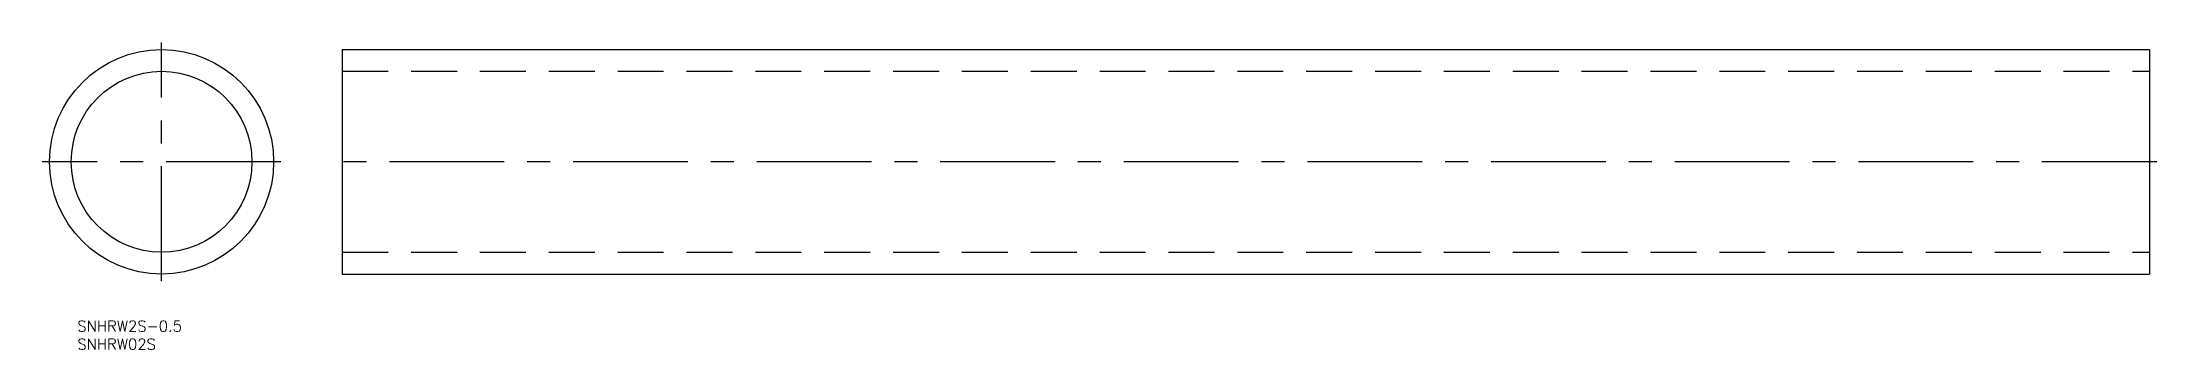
# Model space of a CAD drawing. Extents: x -33 to 552, y -52 to 33.
import ezdxf

# ---------------------------------------------------------------- set-up
doc = ezdxf.new("R2010")
doc.units = 0
doc.linetypes.add('CENTER', pattern=[50.8, 31.75, -6.35, 6.35, -6.35])
doc.linetypes.add('DASHED', pattern=[19.05, 12.7, -6.35])
doc.layers.get('0').update_dxf_attribs({"linetype": 'CONTINUOUS'})
doc.layers.add('CENTER', color=1, linetype='CENTER')
doc.styles.get("Standard").update_dxf_attribs({"font": 'txt.shx', "height": 3, "bigfont": 'bigfont.shx'})

msp = doc.modelspace()

# ---------------------------------------------------------------- linework, layer by layer
at = {"color": 7, "linetype": 'CONTINUOUS'}
for p, q in [((50, 31), (50, -31)), ((50, 31), (550, 31)), ((550, 31), (550, -31)), ((50, -31), (550, -31))]:
    msp.add_line(p, q, dxfattribs=at)
at = {"color": 3, "linetype": 'DASHED'}
for p, q in [((50, 25), (550, 25)), ((50, -25), (550, -25))]:
    msp.add_line(p, q, dxfattribs=at)
at = {"color": 7, "linetype": 'CONTINUOUS'}
for radius in [31, 25]:
    msp.add_circle((0, 0), radius, dxfattribs=at)
at = {"layer": 'CENTER', "color": 1, "linetype": 'CENTER'}
for p, q in [((0, -33), (0, 33)), ((33, 0), (-33, 0)), ((552, 0), (48, 0))]:
    msp.add_line(p, q, dxfattribs=at)

# ---------------------------------------------------------------- texts
at = {"color": 7, "linetype": 'CONTINUOUS'}
for s, p in [('SNHRW2S-0.5', (-23.3, -46.89)), ('SNHRW02S', (-23.3, -51.89))]:
    msp.add_text(s, height=3, dxfattribs=at).set_placement(p)

doc.saveas('drawing.dxf')
